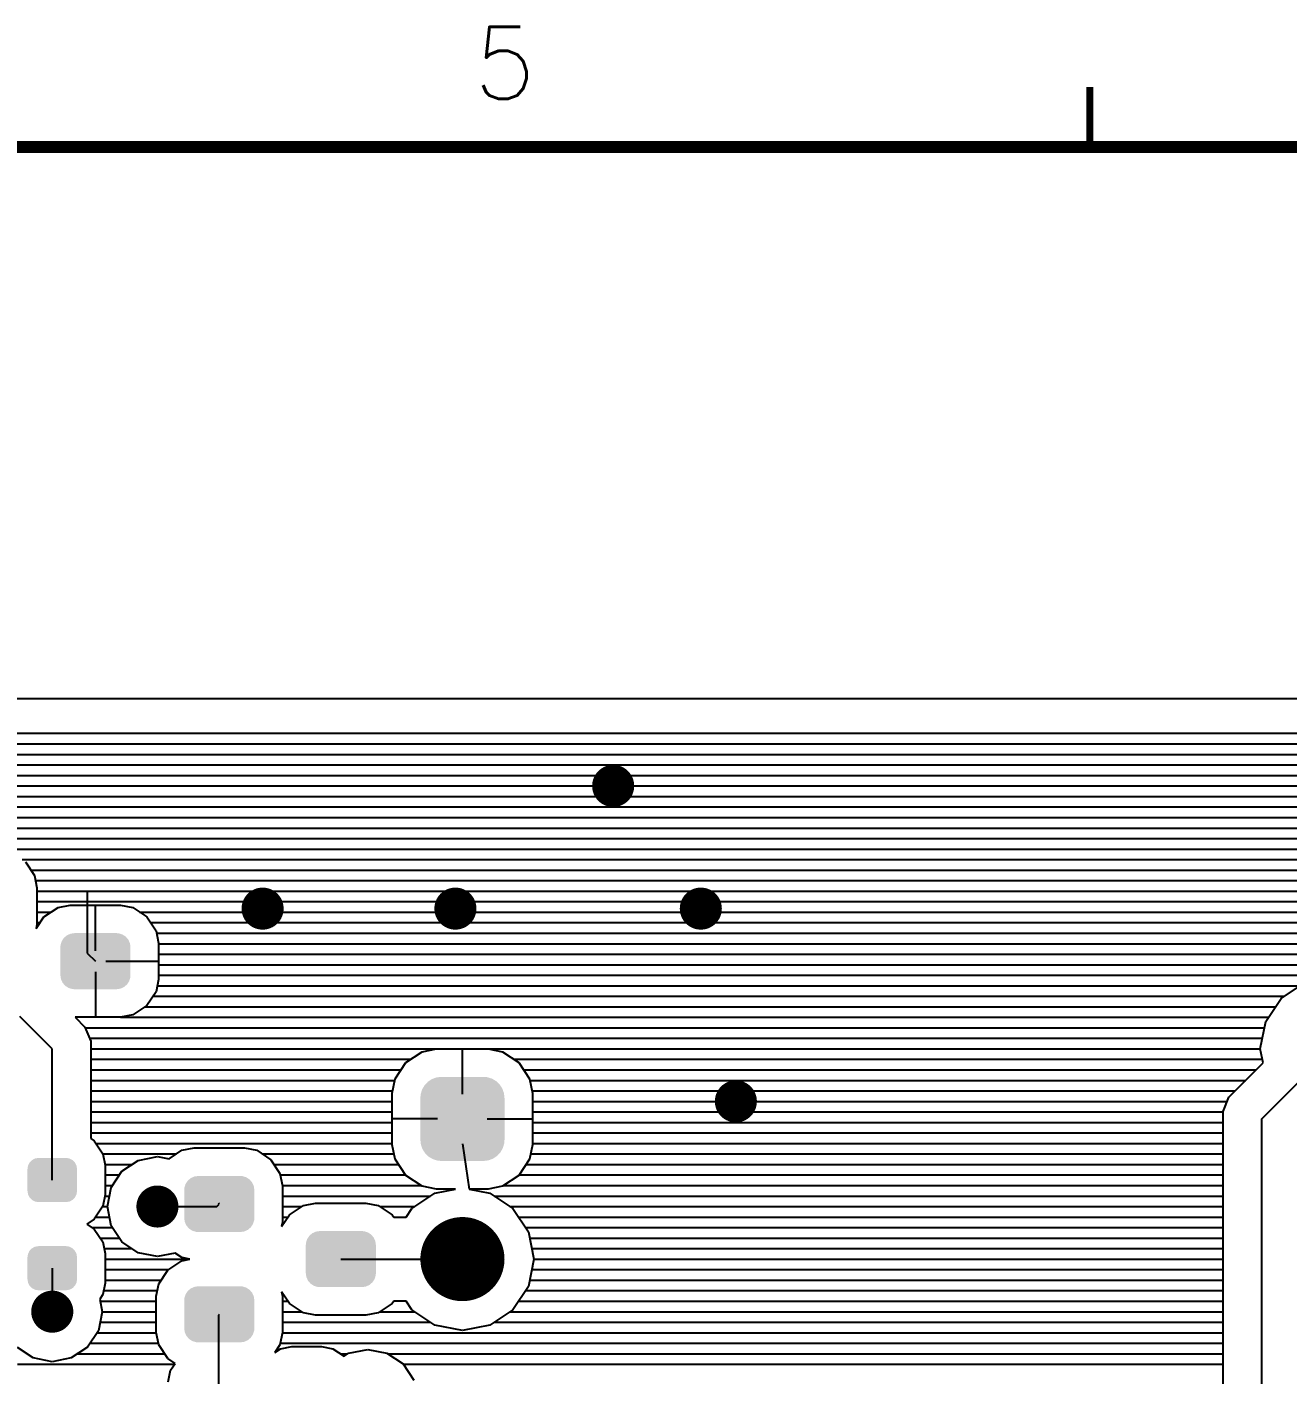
# Model space of a CAD drawing. Extents: x 295 to 953, y 10 to 290.
# Drawn here: x 691.4 to 743.9, y 233.9 to 290 of the extents above; entities that cross this region are included whole.
import ezdxf
from ezdxf.enums import TextEntityAlignment as Align

# ---------------------------------------------------------------- set-up
doc = ezdxf.new("R2010")
doc.units = 0
doc.header["$LTSCALE"] = 5
doc.header["$MEASUREMENT"] = 0
doc.layers.get('0').update_dxf_attribs({"linetype": 'CONTINUOUS', "lineweight": 25})
for name, color, linetype in [('DV-PEI-A6_TOP', 5, 'CONTINUOUS'), ('문자', 4, 'CONTINUOUS'), ('테두리', 3, 'CONTINUOUS')]:
    doc.layers.add(name, color=color, linetype=linetype)
doc.styles.get("Standard").update_dxf_attribs({"font": 'simplex.shx'})

# ---------------------------------------------------------------- blocks, each defined once
blk = doc.blocks.new('C')
at = {"layer": '테두리'}
for points, const_width in [([(258.75, 287.5), (258.75, 285)], 0.3), ([(15, 285), (15, 15), (405, 15), (405, 285), (15, 285)], 0.5)]:
    blk.add_lwpolyline(points, dxfattribs=dict(at, const_width=const_width))
at = {"layer": '문자'}
blk.add_text('5', height=3, dxfattribs=at).set_placement((234.375, 288.5), align=Align.MIDDLE)

msp = doc.modelspace()

# ---------------------------------------------------------------- linework, layer by layer
for points, const_width in [([(715.43, 258.372, 1), (716.307, 258.372, 1)], 0.876), ([(700.825, 253.26, 1), (701.702, 253.26, 1)], 0.876), ([(708.858, 253.26, 1), (709.734, 253.26, 1)], 0.876), ([(719.082, 253.26, 1), (719.958, 253.26, 1)], 0.876), ([(720.542, 245.227, 1), (721.418, 245.227, 1)], 0.876), ([(696.444, 240.846, 1), (697.32, 240.846, 1)], 0.876), ([(708.712, 238.655, 1), (710.465, 238.655, 1)], 1.753), ([(692.062, 236.464, 1), (692.939, 236.464, 1)], 0.876)]:
    msp.add_lwpolyline(points, format="xyb", close=True, dxfattribs=dict(const_width=const_width))
for points in [[(692.985, 252.039), (693.047, 252.092), (695.607, 252.039), (695.562, 252.092)], [(693.047, 252.092), (693.11, 252.146), (695.562, 252.092), (695.479, 252.146)], [(693.11, 252.146), (693.19, 252.182), (695.479, 252.146), (695.424, 252.182)], [(693.19, 252.182), (693.26, 252.214), (695.424, 252.182), (695.32, 252.214)], [(693.26, 252.214), (693.374, 252.231), (695.32, 252.214), (695.267, 252.231)], [(693.374, 252.231), (693.424, 252.238), (695.267, 252.231), (695.176, 252.238)], [(692.839, 251.653), (692.846, 251.744), (695.76, 251.653), (695.748, 251.744)], [(692.839, 250.485), (692.839, 251.653), (695.76, 250.485), (695.76, 251.653)], [(692.846, 251.744), (692.869, 251.817), (695.748, 251.744), (695.737, 251.817)], [(692.869, 251.817), (692.895, 251.901), (695.737, 251.817), (695.699, 251.901)], [(692.895, 251.901), (692.937, 251.967), (695.699, 251.901), (695.669, 251.967)], [(692.937, 251.967), (692.985, 252.039), (695.669, 251.967), (695.607, 252.039)], [(692.852, 250.395), (692.839, 250.485), (695.753, 250.395), (695.76, 250.485)], [(692.863, 250.322), (692.852, 250.395), (695.731, 250.322), (695.753, 250.395)], [(692.901, 250.237), (692.863, 250.322), (695.705, 250.237), (695.731, 250.322)], [(692.931, 250.172), (692.901, 250.237), (695.662, 250.172), (695.705, 250.237)], [(692.993, 250.099), (692.931, 250.172), (695.615, 250.099), (695.662, 250.172)], [(693.038, 250.046), (692.993, 250.099), (695.553, 250.046), (695.615, 250.099)], [(693.121, 249.992), (693.038, 250.046), (695.49, 249.992), (695.553, 250.046)], [(693.176, 249.956), (693.121, 249.992), (695.41, 249.956), (695.49, 249.992)], [(693.28, 249.924), (693.176, 249.956), (695.339, 249.924), (695.41, 249.956)], [(693.333, 249.908), (693.28, 249.924), (695.226, 249.908), (695.339, 249.924)], [(693.424, 249.901), (693.333, 249.908), (695.176, 249.901), (695.226, 249.908)], [(707.932, 245.764), (708.013, 245.901), (711.249, 245.764), (711.16, 245.901)], [(708.013, 245.901), (708.043, 245.933), (711.16, 245.901), (711.139, 245.933)], [(708.043, 245.933), (708.152, 246.047), (711.139, 245.933), (711.019, 246.047)], [(708.152, 246.047), (708.191, 246.073), (711.019, 246.047), (710.993, 246.073)], [(708.191, 246.073), (708.321, 246.158), (710.993, 246.073), (710.848, 246.158)], [(708.321, 246.158), (708.37, 246.175), (710.848, 246.158), (710.818, 246.175)], [(708.37, 246.175), (708.511, 246.226), (710.818, 246.175), (710.653, 246.226)], [(708.511, 246.226), (708.584, 246.235), (710.653, 246.226), (710.625, 246.235)], [(708.584, 246.235), (708.712, 246.25), (710.625, 246.235), (710.465, 246.25)], [(707.836, 245.373), (707.851, 245.534), (711.341, 245.373), (711.322, 245.534)], [(707.836, 243.621), (707.836, 245.373), (711.341, 243.621), (711.341, 245.373)], [(707.851, 245.534), (707.863, 245.574), (711.322, 245.534), (711.318, 245.574)], [(707.863, 245.574), (707.91, 245.727), (711.318, 245.574), (711.262, 245.727)], [(707.91, 245.727), (707.932, 245.764), (711.262, 245.727), (711.249, 245.764)], [(707.854, 243.46), (707.836, 243.621), (711.326, 243.46), (711.341, 243.621)], [(707.859, 243.42), (707.854, 243.46), (711.314, 243.42), (711.326, 243.46)], [(707.914, 243.267), (707.859, 243.42), (711.266, 243.267), (711.314, 243.42)], [(707.928, 243.23), (707.914, 243.267), (711.245, 243.23), (711.266, 243.267)], [(708.017, 243.093), (707.928, 243.23), (711.164, 243.093), (711.245, 243.23)], [(708.038, 243.061), (708.017, 243.093), (711.134, 243.061), (711.164, 243.093)], [(691.469, 242.411), (691.488, 242.541), (693.532, 242.411), (693.511, 242.541)], [(691.488, 242.541), (691.495, 242.555), (693.511, 242.541), (693.508, 242.555)], [(691.495, 242.555), (691.551, 242.672), (693.508, 242.555), (693.448, 242.672)], [(691.551, 242.672), (691.563, 242.685), (693.448, 242.672), (693.441, 242.685)], [(691.563, 242.685), (691.652, 242.778), (693.441, 242.685), (693.346, 242.778)], [(691.652, 242.778), (691.669, 242.787), (693.346, 242.778), (693.337, 242.787)], [(691.669, 242.787), (691.781, 242.846), (693.337, 242.787), (693.215, 242.846)], [(691.781, 242.846), (691.809, 242.851), (693.215, 242.846), (693.205, 242.851)], [(691.809, 242.851), (691.925, 242.87), (693.205, 242.851), (693.076, 242.87)], [(708.158, 242.947), (708.038, 243.061), (711.025, 242.947), (711.134, 243.061)], [(708.184, 242.921), (708.158, 242.947), (710.986, 242.921), (711.025, 242.947)], [(708.329, 242.836), (708.184, 242.921), (710.855, 242.836), (710.986, 242.921)], [(708.358, 242.819), (708.329, 242.836), (710.807, 242.819), (710.855, 242.836)], [(708.524, 242.768), (708.358, 242.819), (710.665, 242.768), (710.807, 242.819)], [(708.551, 242.759), (708.524, 242.768), (710.593, 242.759), (710.665, 242.768)], [(708.712, 242.744), (708.551, 242.759), (710.465, 242.744), (710.593, 242.759)], [(691.467, 241.488), (691.467, 242.411), (693.535, 241.488), (693.535, 242.411)], [(698.143, 241.921), (698.205, 241.974), (700.766, 241.921), (700.721, 241.974)], [(698.205, 241.974), (698.269, 242.028), (700.721, 241.974), (700.637, 242.028)], [(698.269, 242.028), (698.348, 242.064), (700.637, 242.028), (700.583, 242.064)], [(698.348, 242.064), (698.419, 242.096), (700.583, 242.064), (700.478, 242.096)], [(698.419, 242.096), (698.533, 242.112), (700.478, 242.096), (700.425, 242.112)], [(698.533, 242.112), (698.582, 242.119), (700.425, 242.112), (700.335, 242.119)], [(691.49, 241.359), (691.469, 241.488), (693.513, 241.359), (693.532, 241.488)], [(697.998, 241.535), (698.005, 241.626), (700.919, 241.535), (700.906, 241.626)], [(697.998, 240.367), (697.998, 241.535), (700.919, 240.367), (700.919, 241.535)], [(698.005, 241.626), (698.027, 241.698), (700.906, 241.626), (700.896, 241.698)], [(698.027, 241.698), (698.053, 241.783), (700.896, 241.698), (700.857, 241.783)], [(698.053, 241.783), (698.096, 241.848), (700.857, 241.783), (700.828, 241.848)], [(698.096, 241.848), (698.143, 241.921), (700.828, 241.848), (700.766, 241.921)], [(691.493, 241.344), (691.49, 241.359), (693.506, 241.344), (693.513, 241.359)], [(691.553, 241.227), (691.493, 241.344), (693.45, 241.227), (693.506, 241.344)], [(691.56, 241.215), (691.553, 241.227), (693.438, 241.215), (693.45, 241.227)], [(691.655, 241.122), (691.56, 241.215), (693.349, 241.122), (693.438, 241.215)], [(691.665, 241.113), (691.655, 241.122), (693.332, 241.113), (693.349, 241.122)], [(691.786, 241.054), (691.665, 241.113), (693.22, 241.054), (693.332, 241.113)], [(691.796, 241.049), (691.786, 241.054), (693.192, 241.049), (693.22, 241.054)], [(691.925, 241.03), (691.796, 241.049), (693.076, 241.03), (693.192, 241.049)], [(698.011, 240.276), (697.998, 240.367), (700.912, 240.276), (700.919, 240.367)], [(698.021, 240.204), (698.011, 240.276), (700.89, 240.204), (700.912, 240.276)], [(698.059, 240.119), (698.021, 240.204), (700.864, 240.119), (700.89, 240.204)], [(698.089, 240.053), (698.059, 240.119), (700.821, 240.053), (700.864, 240.119)], [(698.151, 239.981), (698.089, 240.053), (700.773, 239.981), (700.821, 240.053)], [(698.196, 239.928), (698.151, 239.981), (700.712, 239.928), (700.773, 239.981)], [(698.279, 239.874), (698.196, 239.928), (700.648, 239.874), (700.712, 239.928)], [(698.334, 239.838), (698.279, 239.874), (700.569, 239.838), (700.648, 239.874)], [(698.439, 239.806), (698.334, 239.838), (700.498, 239.806), (700.569, 239.838)], [(698.492, 239.79), (698.439, 239.806), (700.384, 239.79), (700.498, 239.806)], [(698.582, 239.783), (698.492, 239.79), (700.335, 239.783), (700.384, 239.79)], [(703.27, 239.678), (703.334, 239.732), (705.786, 239.678), (705.702, 239.732)], [(703.334, 239.732), (703.413, 239.768), (705.702, 239.732), (705.648, 239.768)], [(703.413, 239.768), (703.484, 239.8), (705.648, 239.768), (705.543, 239.8)], [(703.484, 239.8), (703.598, 239.816), (705.543, 239.8), (705.49, 239.816)], [(703.598, 239.816), (703.647, 239.823), (705.49, 239.816), (705.4, 239.823)], [(691.669, 239.112), (691.781, 239.171), (693.337, 239.112), (693.215, 239.171)], [(691.781, 239.171), (691.809, 239.176), (693.215, 239.171), (693.205, 239.176)], [(691.809, 239.176), (691.925, 239.195), (693.205, 239.176), (693.076, 239.195)], [(703.063, 239.239), (703.07, 239.33), (705.984, 239.239), (705.971, 239.33)], [(703.063, 238.071), (703.063, 239.239), (705.984, 238.071), (705.984, 239.239)], [(703.07, 239.33), (703.092, 239.402), (705.971, 239.33), (705.961, 239.402)], [(703.092, 239.402), (703.118, 239.487), (705.961, 239.402), (705.922, 239.487)], [(703.118, 239.487), (703.161, 239.553), (705.922, 239.487), (705.893, 239.553)], [(703.161, 239.553), (703.208, 239.625), (705.893, 239.553), (705.831, 239.625)], [(703.208, 239.625), (703.27, 239.678), (705.831, 239.625), (705.786, 239.678)], [(691.467, 237.814), (691.467, 238.737), (693.535, 237.814), (693.535, 238.737)], [(691.469, 238.737), (691.488, 238.866), (693.532, 238.737), (693.511, 238.866)], [(691.488, 238.866), (691.495, 238.881), (693.511, 238.866), (693.508, 238.881)], [(691.495, 238.881), (691.551, 238.998), (693.508, 238.881), (693.448, 238.998)], [(691.551, 238.998), (691.563, 239.01), (693.448, 238.998), (693.441, 239.01)], [(691.563, 239.01), (691.652, 239.103), (693.441, 239.01), (693.346, 239.103)], [(691.652, 239.103), (691.669, 239.112), (693.346, 239.103), (693.337, 239.112)], [(703.076, 237.98), (703.063, 238.071), (705.977, 237.98), (705.984, 238.071)], [(691.49, 237.684), (691.469, 237.814), (693.513, 237.684), (693.532, 237.814)], [(691.493, 237.67), (691.49, 237.684), (693.506, 237.67), (693.513, 237.684)], [(691.553, 237.553), (691.493, 237.67), (693.45, 237.553), (693.506, 237.67)], [(691.56, 237.54), (691.553, 237.553), (693.438, 237.54), (693.45, 237.553)], [(691.655, 237.447), (691.56, 237.54), (693.349, 237.447), (693.438, 237.54)], [(698.269, 237.43), (698.348, 237.466), (700.637, 237.43), (700.583, 237.466)], [(698.348, 237.466), (698.419, 237.498), (700.583, 237.466), (700.478, 237.498)], [(698.419, 237.498), (698.533, 237.515), (700.478, 237.498), (700.425, 237.515)], [(698.533, 237.515), (698.582, 237.522), (700.425, 237.515), (700.335, 237.522)], [(703.086, 237.908), (703.076, 237.98), (705.955, 237.908), (705.977, 237.98)], [(703.125, 237.823), (703.086, 237.908), (705.929, 237.823), (705.955, 237.908)], [(703.154, 237.757), (703.125, 237.823), (705.886, 237.757), (705.929, 237.823)], [(703.216, 237.685), (703.154, 237.757), (705.838, 237.685), (705.886, 237.757)], [(703.261, 237.632), (703.216, 237.685), (705.777, 237.632), (705.838, 237.685)], [(703.344, 237.578), (703.261, 237.632), (705.713, 237.578), (705.777, 237.632)], [(703.399, 237.542), (703.344, 237.578), (705.634, 237.542), (705.713, 237.578)], [(703.504, 237.51), (703.399, 237.542), (705.563, 237.51), (705.634, 237.542)], [(703.557, 237.494), (703.504, 237.51), (705.449, 237.494), (705.563, 237.51)], [(703.647, 237.487), (703.557, 237.494), (705.4, 237.487), (705.449, 237.494)], [(691.665, 237.438), (691.655, 237.447), (693.332, 237.438), (693.349, 237.447)], [(691.786, 237.379), (691.665, 237.438), (693.22, 237.379), (693.332, 237.438)], [(691.796, 237.375), (691.786, 237.379), (693.192, 237.375), (693.22, 237.379)], [(691.925, 237.355), (691.796, 237.375), (693.076, 237.355), (693.192, 237.375)], [(697.998, 236.937), (698.005, 237.028), (700.919, 236.937), (700.906, 237.028)], [(697.998, 235.769), (697.998, 236.937), (700.919, 235.769), (700.919, 236.937)], [(698.005, 237.028), (698.027, 237.101), (700.906, 237.028), (700.896, 237.101)], [(698.027, 237.101), (698.053, 237.185), (700.896, 237.101), (700.857, 237.185)], [(698.053, 237.185), (698.096, 237.251), (700.857, 237.185), (700.828, 237.251)], [(698.096, 237.251), (698.143, 237.323), (700.828, 237.251), (700.766, 237.323)], [(698.143, 237.323), (698.205, 237.376), (700.766, 237.323), (700.721, 237.376)], [(698.205, 237.376), (698.269, 237.43), (700.721, 237.376), (700.637, 237.43)], [(698.011, 235.679), (697.998, 235.769), (700.912, 235.679), (700.919, 235.769)], [(698.021, 235.606), (698.011, 235.679), (700.89, 235.606), (700.912, 235.679)], [(698.059, 235.521), (698.021, 235.606), (700.864, 235.521), (700.89, 235.606)], [(698.089, 235.456), (698.059, 235.521), (700.821, 235.456), (700.864, 235.521)], [(698.151, 235.383), (698.089, 235.456), (700.773, 235.383), (700.821, 235.456)], [(698.196, 235.33), (698.151, 235.383), (700.712, 235.33), (700.773, 235.383)], [(698.279, 235.276), (698.196, 235.33), (700.648, 235.276), (700.712, 235.33)], [(698.334, 235.24), (698.279, 235.276), (700.569, 235.24), (700.648, 235.276)], [(698.439, 235.208), (698.334, 235.24), (700.498, 235.208), (700.569, 235.24)], [(698.492, 235.192), (698.439, 235.208), (700.384, 235.192), (700.498, 235.208)], [(698.582, 235.185), (698.492, 235.192), (700.335, 235.185), (700.384, 235.192)]]:
    msp.add_solid(points)
at = {"layer": 'DV-PEI-A6_TOP', "color": 7}
for p, q in [((858.075, 262), (515.377, 262)), ((823.946, 260.562), (532.143, 260.562)), ((531.402, 260.124), (841.179, 260.124)), ((673.713, 259.686), (841.618, 259.686)), ((674.793, 259.248), (842.056, 259.248)), ((675.232, 258.81), (842.494, 258.81)), ((675.448, 258.372), (750.973, 258.372)), ((675.559, 257.934), (750.401, 257.934)), ((675.565, 257.495), (749.962, 257.495)), ((675.559, 257.057), (749.524, 257.057)), ((675.559, 256.619), (749.086, 256.619)), ((675.559, 256.181), (748.648, 256.181)), ((675.559, 255.743), (748.21, 255.743)), ((691.245, 255.305), (747.959, 255.305)), ((691.379, 255.211), (691.764, 254.633)), ((691.613, 254.867), (747.854, 254.867)), ((691.764, 254.633), (691.864, 254.125)), ((691.805, 254.428), (747.854, 254.428)), ((691.864, 254.125), (691.864, 252.612)), ((691.864, 253.99), (747.854, 253.99)), ((693.961, 253.99), (693.961, 251.408)), ((691.864, 253.552), (747.854, 253.552)), ((692.156, 252.915), (692.74, 253.301)), ((692.74, 253.301), (693.248, 253.406)), ((693.248, 253.406), (695.346, 253.406)), ((694.3, 251.507), (694.3, 253.406)), ((695.346, 253.406), (695.86, 253.301)), ((695.86, 253.301), (696.438, 252.915)), ((691.829, 252.425), (692.156, 252.915)), ((691.864, 252.612), (691.829, 252.425)), ((691.864, 253.114), (692.454, 253.114)), ((691.864, 252.676), (691.998, 252.676)), ((696.14, 253.114), (747.854, 253.114)), ((696.438, 252.915), (696.824, 252.337)), ((696.596, 252.676), (747.854, 252.676)), ((696.824, 252.337), (696.929, 251.823)), ((696.847, 252.238), (747.854, 252.238)), ((696.929, 251.823), (696.929, 250.31)), ((696.929, 251.799), (747.854, 251.799)), ((693.961, 251.408), (694.3, 251.069)), ((694.738, 251.069), (696.929, 251.069)), ((696.929, 251.361), (747.854, 251.361)), ((694.3, 250.631), (694.3, 248.732)), ((696.929, 250.923), (747.854, 250.923)), ((696.929, 250.485), (747.854, 250.485)), ((696.929, 250.31), (696.824, 249.796)), ((696.876, 250.047), (744.483, 250.047)), ((743.7, 249.521), (744.664, 250.164)), ((696.824, 249.796), (696.438, 249.217)), ((696.695, 249.609), (743.828, 249.609)), ((743.057, 248.557), (743.7, 249.521)), ((692.501, 247.418), (691.145, 248.768)), ((695.346, 248.732), (693.453, 248.732)), ((693.453, 248.732), (693.862, 248.324)), ((695.86, 248.832), (695.346, 248.732)), ((695.346, 248.732), (743.168, 248.732)), ((696.438, 249.217), (695.86, 248.832)), ((696.362, 249.171), (743.466, 249.171)), ((693.862, 248.324), (694.107, 247.733)), ((693.873, 248.294), (743.005, 248.294)), ((742.829, 247.418), (743.057, 248.557)), ((694.055, 247.856), (742.917, 247.856)), ((694.107, 247.733), (694.107, 243.679)), ((692.501, 241.95), (692.501, 247.418)), ((694.107, 247.418), (742.829, 247.418)), ((707.234, 246.845), (707.912, 247.295)), ((707.912, 247.295), (708.508, 247.418)), ((708.508, 247.418), (710.663, 247.418)), ((709.588, 245.531), (709.588, 247.418)), ((710.663, 247.418), (711.259, 247.295)), ((711.259, 247.295), (711.937, 246.845)), ((742.946, 246.828), (742.829, 247.418)), ((742.888, 244.497), (745.809, 247.418)), ((694.107, 246.98), (707.433, 246.98)), ((694.107, 246.542), (707.03, 246.542)), ((706.784, 246.168), (707.234, 246.845)), ((711.738, 246.98), (742.917, 246.98)), ((711.937, 246.845), (712.387, 246.168)), ((712.141, 246.542), (742.66, 246.542)), ((741.976, 245.858), (742.946, 246.828)), ((694.107, 246.104), (706.773, 246.104)), ((706.667, 245.572), (706.784, 246.168)), ((712.387, 246.168), (712.509, 245.572)), ((712.398, 246.104), (742.222, 246.104)), ((694.107, 245.665), (706.685, 245.665)), ((706.667, 243.416), (706.667, 245.572)), ((712.486, 245.665), (741.784, 245.665)), ((712.509, 245.572), (712.509, 243.416)), ((741.281, 244.812), (741.521, 245.403)), ((741.521, 245.403), (741.976, 245.858)), ((694.107, 245.227), (706.667, 245.227)), ((694.107, 244.789), (706.667, 244.789)), ((712.509, 245.227), (741.451, 245.227)), ((712.509, 244.789), (741.281, 244.789)), ((741.281, 244.176), (741.281, 244.812)), ((694.107, 244.351), (706.667, 244.351)), ((708.549, 244.497), (706.667, 244.497)), ((710.622, 244.497), (712.509, 244.497)), ((712.509, 244.351), (741.281, 244.351)), ((742.888, 226.241), (742.888, 244.497)), ((694.107, 243.913), (706.667, 243.913)), ((694.107, 243.679), (694.247, 243.586)), ((712.509, 243.913), (741.281, 243.913)), ((741.281, 226.901), (741.281, 244.176)), ((694.247, 243.586), (694.604, 243.048)), ((694.323, 243.475), (706.667, 243.475)), ((697.367, 242.832), (697.899, 243.188)), ((697.899, 243.188), (698.413, 243.288)), ((698.413, 243.288), (700.51, 243.288)), ((700.51, 243.288), (701.018, 243.188)), ((701.018, 243.188), (701.602, 242.797)), ((706.784, 242.82), (706.667, 243.416)), ((709.588, 243.457), (709.875, 241.576)), ((712.509, 243.416), (712.387, 242.82)), ((712.509, 243.475), (741.281, 243.475)), ((694.604, 243.048), (694.703, 242.575)), ((694.61, 243.036), (697.671, 243.036)), ((694.697, 242.598), (695.825, 242.598)), ((694.703, 242.575), (694.703, 241.331)), ((695.404, 242.318), (696.082, 242.768)), ((696.082, 242.768), (696.882, 242.926)), ((696.882, 242.926), (697.367, 242.832)), ((701.252, 243.036), (706.743, 243.036)), ((701.602, 242.797), (701.988, 242.219)), ((701.737, 242.598), (706.93, 242.598)), ((707.234, 242.143), (706.784, 242.82)), ((712.387, 242.82), (711.937, 242.143)), ((712.241, 242.598), (741.281, 242.598)), ((712.428, 243.036), (741.281, 243.036)), ((694.703, 242.16), (695.299, 242.16)), ((694.954, 241.64), (695.404, 242.318)), ((701.988, 242.219), (702.087, 241.71)), ((702, 242.16), (707.228, 242.16)), ((707.912, 241.693), (707.234, 242.143)), ((711.937, 242.143), (711.259, 241.693)), ((711.943, 242.16), (741.281, 242.16)), ((694.703, 241.722), (695.007, 241.722)), ((694.796, 240.846), (694.954, 241.64)), ((702.087, 241.722), (707.871, 241.722)), ((702.087, 241.71), (702.087, 240.197)), ((707.479, 240.758), (708.443, 241.401)), ((708.508, 241.576), (707.912, 241.693)), ((708.443, 241.401), (709.296, 241.576)), ((709.296, 241.576), (708.508, 241.576)), ((710.663, 241.576), (709.875, 241.576)), ((709.875, 241.576), (710.728, 241.401)), ((711.259, 241.693), (710.663, 241.576)), ((710.728, 241.401), (711.692, 240.758)), ((711.3, 241.722), (741.281, 241.722)), ((694.604, 240.857), (694.247, 240.32)), ((694.598, 240.846), (694.796, 240.846)), ((694.703, 241.331), (694.604, 240.857)), ((694.691, 241.284), (694.884, 241.284)), ((694.954, 240.045), (694.796, 240.846)), ((696.882, 240.846), (699.353, 240.846)), ((699.353, 240.846), (699.458, 240.951)), ((699.458, 240.951), (699.423, 240.992)), ((702.087, 241.284), (708.262, 241.284)), ((702.087, 240.846), (702.893, 240.846)), ((702.379, 240.501), (702.964, 240.887)), ((702.964, 240.887), (703.472, 240.992)), ((703.472, 240.992), (705.569, 240.992)), ((705.569, 240.992), (706.083, 240.887)), ((706.083, 240.887), (706.662, 240.501)), ((706.147, 240.846), (707.608, 240.846)), ((710.909, 241.284), (741.281, 241.284)), ((711.563, 240.846), (741.281, 240.846)), ((694.247, 240.32), (693.938, 240.115)), ((694.306, 240.408), (694.884, 240.408)), ((702.052, 240.01), (702.379, 240.501)), ((702.087, 240.408), (702.315, 240.408)), ((706.662, 240.501), (706.726, 240.408)), ((706.726, 240.408), (707.246, 240.408)), ((706.726, 240.408), (707.246, 240.408)), ((707.246, 240.408), (707.479, 240.758)), ((711.692, 240.758), (712.334, 239.794)), ((711.925, 240.408), (741.281, 240.408)), ((693.938, 240.115), (694.247, 239.905)), ((694.16, 239.969), (695.007, 239.969)), ((694.247, 239.905), (694.604, 239.368)), ((695.404, 239.368), (694.954, 240.045)), ((702.087, 240.197), (702.052, 240.01)), ((712.223, 239.969), (741.281, 239.969)), ((712.334, 239.794), (712.562, 238.655)), ((694.499, 239.531), (695.299, 239.531)), ((694.604, 239.368), (694.703, 238.895)), ((696.082, 238.918), (695.404, 239.368)), ((712.387, 239.531), (741.281, 239.531)), ((694.662, 239.093), (695.825, 239.093)), ((694.703, 238.895), (694.703, 237.65)), ((694.703, 238.655), (698.226, 238.655)), ((696.882, 238.76), (696.082, 238.918)), ((697.618, 238.906), (696.882, 238.76)), ((697.32, 238.199), (697.899, 238.585)), ((697.899, 238.719), (697.618, 238.906)), ((698.226, 238.655), (697.899, 238.719)), ((697.899, 238.585), (698.226, 238.655)), ((704.523, 238.655), (709.442, 238.655)), ((709.442, 238.655), (709.588, 238.655)), ((712.562, 238.655), (712.334, 237.51)), ((712.474, 239.093), (741.281, 239.093)), ((712.562, 238.655), (741.281, 238.655)), ((692.501, 238.275), (692.501, 236.464)), ((694.703, 238.217), (697.344, 238.217)), ((696.935, 237.621), (697.32, 238.199)), ((712.474, 238.217), (741.281, 238.217)), ((694.703, 237.65), (694.604, 237.177)), ((694.703, 237.779), (697.04, 237.779)), ((696.829, 237.107), (696.935, 237.621)), ((712.334, 237.51), (711.692, 236.546)), ((712.387, 237.779), (741.281, 237.779)), ((694.604, 237.177), (694.481, 236.984)), ((694.481, 236.984), (694.58, 236.464)), ((694.493, 236.902), (696.829, 236.902)), ((694.639, 237.341), (696.876, 237.341)), ((696.829, 235.594), (696.829, 237.107)), ((702.379, 236.803), (702.052, 237.294)), ((702.052, 237.294), (702.087, 237.107)), ((702.087, 237.107), (702.087, 235.594)), ((702.087, 236.902), (702.315, 236.902)), ((706.726, 236.902), (706.662, 236.803)), ((707.246, 236.902), (706.726, 236.902)), ((707.479, 236.546), (707.246, 236.902)), ((711.925, 236.902), (741.281, 236.902)), ((712.223, 237.341), (741.281, 237.341)), ((694.58, 236.464), (694.423, 235.664)), ((694.58, 236.464), (696.829, 236.464)), ((699.458, 236.353), (699.423, 236.312)), ((702.087, 236.464), (702.893, 236.464)), ((702.964, 236.418), (702.379, 236.803)), ((703.472, 236.318), (702.964, 236.418)), ((706.083, 236.418), (705.569, 236.318)), ((706.662, 236.803), (706.083, 236.418)), ((706.147, 236.464), (707.608, 236.464)), ((708.443, 235.903), (707.479, 236.546)), ((711.692, 236.546), (710.728, 235.903)), ((711.563, 236.464), (741.281, 236.464)), ((694.493, 236.026), (696.829, 236.026)), ((699.423, 236.312), (699.423, 232.813)), ((702.087, 236.026), (708.262, 236.026)), ((705.569, 236.318), (703.472, 236.318)), ((709.588, 235.676), (708.443, 235.903)), ((710.728, 235.903), (709.588, 235.676)), ((710.909, 236.026), (741.281, 236.026)), ((694.423, 235.664), (693.973, 234.986)), ((694.37, 235.588), (696.835, 235.588)), ((696.935, 235.086), (696.829, 235.594)), ((702.087, 235.594), (701.988, 235.086)), ((702.087, 235.588), (741.281, 235.588)), ((691.7, 234.536), (691.052, 234.969)), ((693.973, 234.986), (693.295, 234.536)), ((693.552, 234.712), (697.186, 234.712)), ((694.078, 235.15), (696.923, 235.15)), ((697.32, 234.507), (696.935, 235.086)), ((701.988, 235.086), (701.778, 234.764)), ((701.778, 234.764), (702.005, 234.916)), ((702, 235.15), (741.281, 235.15)), ((702.005, 234.916), (702.479, 235.015)), ((702.479, 235.015), (703.723, 235.015)), ((703.723, 235.015), (704.196, 234.916)), ((704.196, 234.916), (704.658, 234.612)), ((704.512, 234.712), (704.804, 234.712)), ((704.658, 234.612), (704.845, 234.735)), ((704.845, 234.735), (705.645, 234.893)), ((705.645, 234.893), (706.44, 234.735)), ((706.44, 234.735), (707.117, 234.285)), ((706.48, 234.712), (741.281, 234.712)), ((691.052, 234.273), (697.595, 234.273)), ((692.501, 234.379), (691.7, 234.536)), ((693.295, 234.536), (692.501, 234.379)), ((697.618, 234.309), (697.32, 234.507)), ((697.425, 234.022), (697.618, 234.309)), ((707.117, 234.285), (707.567, 233.608)), ((707.123, 234.273), (741.281, 234.273)), ((697.332, 233.543), (697.425, 234.022))]:
    msp.add_line(p, q, dxfattribs=at)

# ---------------------------------------------------------------- block references
msp.add_blockref('C', (476.978, 0))

doc.saveas('drawing.dxf')
